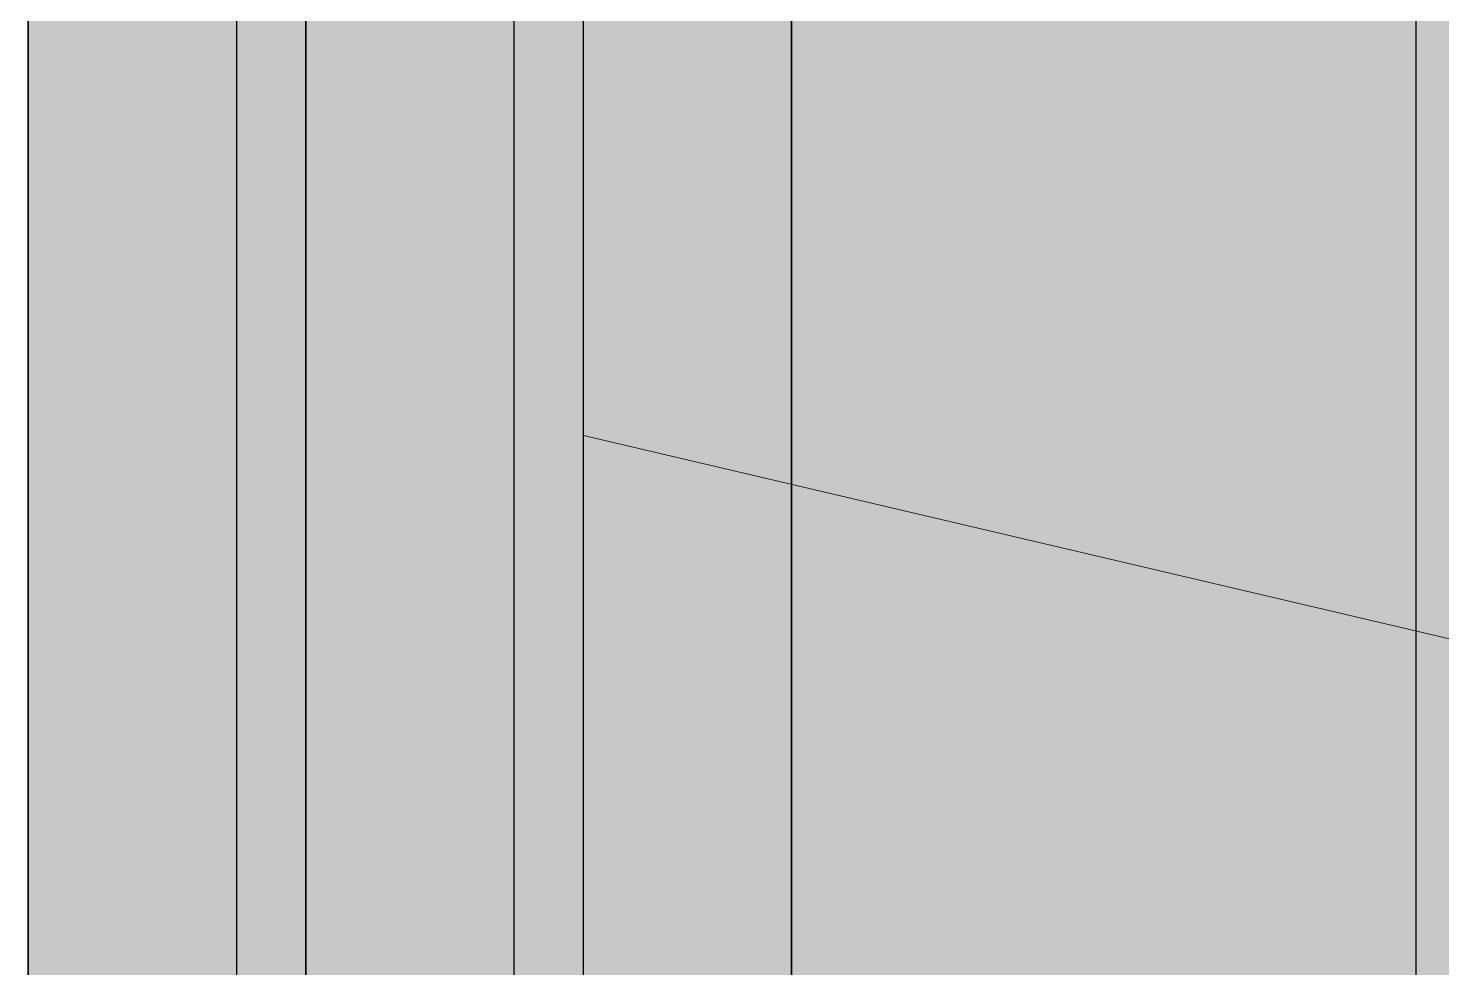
# Model space of a CAD drawing. Header units: metres. Extents: x 0 to 24.2, y -20 to 5.6.
# Drawn here: x 12.835 to 13.717, y -16.657 to -16.071 of the extents above; entities that cross this region are included whole.
import ezdxf

# ---------------------------------------------------------------- set-up
doc = ezdxf.new("R2010")
doc.units = ezdxf.units.M
doc.header["$LTSCALE"] = 0.25
doc.layers.add('ISO-ARISTAS', color=8, linetype='CONTINUOUS')
doc.layers.add('ISO-CONCRETO-SUP', color=254, linetype='CONTINUOUS', true_color=0xe8e8e8)
doc.layers.add('LLAMADAS', color=30, linetype='CONTINUOUS', lineweight=18)

msp = doc.modelspace()

# ---------------------------------------------------------------- linework, layer by layer
at = {"layer": 'ISO-ARISTAS', "color": 250}
for p, q in [((12.96519, -15.95), (12.96519, -16.2)), ((12.96519, -15.95), (12.96519, -16.2)), ((13.00849, -16.07955), (13.00849, -15.96136)), ((13.00849, -15.96136), (13.00849, -16.07955)), ((13.3116, -16.10455), (13.3116, -15.98636)), ((13.3116, -15.98636), (13.3116, -16.10455)), ((13.1384, -16.00455), (13.1384, -16.12273)), ((13.1384, -16.00455), (13.1384, -16.12273)), ((12.83529, -16.275), (12.83529, -16.025)), ((12.83529, -16.025), (12.83529, -16.275)), ((13.70131, -16.275), (13.70131, -16.025)), ((13.70131, -16.275), (13.70131, -16.025)), ((13.1817, -16.17955), (13.1817, -16.06136)), ((13.1817, -16.17955), (13.1817, -16.06136)), ((13.00849, -16.19773), (13.00849, -16.07955)), ((13.00849, -16.07955), (13.00849, -16.19773)), ((13.3116, -16.22273), (13.3116, -16.10455)), ((13.3116, -16.10455), (13.3116, -16.22273)), ((13.1384, -16.12273), (13.1384, -16.24091)), ((13.1384, -16.12273), (13.1384, -16.24091)), ((13.1817, -16.29773), (13.1817, -16.17955)), ((13.1817, -16.29773), (13.1817, -16.17955)), ((12.96519, -16.2), (12.96519, -16.45)), ((12.96519, -16.2), (12.96519, -16.45)), ((13.00849, -16.31591), (13.00849, -16.19773)), ((13.00849, -16.19773), (13.00849, -16.31591)), ((13.3116, -16.34091), (13.3116, -16.22273)), ((13.3116, -16.22273), (13.3116, -16.34091)), ((13.1384, -16.24091), (13.1384, -16.35909)), ((13.1384, -16.24091), (13.1384, -16.35909)), ((12.83529, -16.525), (12.83529, -16.275)), ((12.83529, -16.275), (12.83529, -16.525)), ((13.70131, -16.525), (13.70131, -16.275)), ((13.70131, -16.525), (13.70131, -16.275)), ((13.1817, -16.41591), (13.1817, -16.29773)), ((13.1817, -16.41591), (13.1817, -16.29773)), ((13.00849, -16.43409), (13.00849, -16.31591)), ((13.00849, -16.31591), (13.00849, -16.43409)), ((13.3116, -16.45909), (13.3116, -16.34091)), ((13.3116, -16.34091), (13.3116, -16.45909)), ((13.1384, -16.35909), (13.1384, -16.47727)), ((13.1384, -16.35909), (13.1384, -16.47727)), ((13.1817, -16.53409), (13.1817, -16.41591)), ((13.1817, -16.53409), (13.1817, -16.41591)), ((13.00849, -16.55227), (13.00849, -16.43409)), ((13.00849, -16.43409), (13.00849, -16.55227)), ((12.96519, -16.45), (12.96519, -16.7)), ((12.96519, -16.45), (12.96519, -16.7)), ((13.3116, -16.57727), (13.3116, -16.45909)), ((13.3116, -16.45909), (13.3116, -16.57727)), ((13.1384, -16.47727), (13.1384, -16.59545)), ((13.1384, -16.47727), (13.1384, -16.59545)), ((12.83529, -16.775), (12.83529, -16.525)), ((12.83529, -16.525), (12.83529, -16.775)), ((13.70131, -16.775), (13.70131, -16.525)), ((13.70131, -16.775), (13.70131, -16.525)), ((13.1817, -16.65227), (13.1817, -16.53409)), ((13.1817, -16.65227), (13.1817, -16.53409)), ((13.00849, -16.67045), (13.00849, -16.55227)), ((13.00849, -16.55227), (13.00849, -16.67045)), ((13.3116, -16.69545), (13.3116, -16.57727)), ((13.3116, -16.57727), (13.3116, -16.69545)), ((13.1384, -16.59545), (13.1384, -16.71364)), ((13.1384, -16.59545), (13.1384, -16.71364)), ((13.1817, -16.77045), (13.1817, -16.65227)), ((13.1817, -16.77045), (13.1817, -16.65227))]:
    msp.add_line(p, q, dxfattribs=at)
at = {"layer": 'ISO-CONCRETO-SUP', "true_color": 0xbcb7ad}
for points in [[(12.96519, -15.95), (13.1817, -16.075), (12.96519, -15.7), (13.1817, -15.825)], [(13.39821, -15.95), (13.61471, -16.075), (13.39821, -15.7), (13.61471, -15.825)], [(12.83529, -16.025), (13.05179, -16.15), (12.83529, -15.775), (13.05179, -15.9)], [(13.2683, -16.025), (13.48481, -16.15), (13.2683, -15.775), (13.48481, -15.9)], [(13.1817, -16.075), (13.39821, -16.2), (13.1817, -15.825), (13.39821, -15.95)], [(13.61471, -16.075), (13.83122, -16.2), (13.61471, -15.825), (13.83122, -15.95)], [(13.05179, -16.15), (13.2683, -16.275), (13.05179, -15.9), (13.2683, -16.025)], [(13.48481, -16.15), (13.70131, -16.275), (13.48481, -15.9), (13.70131, -16.025)], [(12.96519, -16.2), (13.1817, -16.325), (12.96519, -15.95), (13.1817, -16.075)], [(13.39821, -16.2), (13.61471, -16.325), (13.39821, -15.95), (13.61471, -16.075)], [(12.83529, -16.275), (13.05179, -16.4), (12.83529, -16.025), (13.05179, -16.15)], [(13.2683, -16.275), (13.48481, -16.4), (13.2683, -16.025), (13.48481, -16.15)], [(13.1817, -16.325), (13.39821, -16.45), (13.1817, -16.075), (13.39821, -16.2)], [(13.61471, -16.325), (13.83122, -16.45), (13.61471, -16.075), (13.83122, -16.2)], [(13.05179, -16.4), (13.2683, -16.525), (13.05179, -16.15), (13.2683, -16.275)], [(13.48481, -16.4), (13.70131, -16.525), (13.48481, -16.15), (13.70131, -16.275)], [(12.96519, -16.45), (13.1817, -16.575), (12.96519, -16.2), (13.1817, -16.325)], [(13.39821, -16.45), (13.61471, -16.575), (13.39821, -16.2), (13.61471, -16.325)], [(12.83529, -16.525), (13.05179, -16.65), (12.83529, -16.275), (13.05179, -16.4)], [(13.2683, -16.525), (13.48481, -16.65), (13.2683, -16.275), (13.48481, -16.4)], [(13.1817, -16.575), (13.39821, -16.7), (13.1817, -16.325), (13.39821, -16.45)], [(13.61471, -16.575), (13.83122, -16.7), (13.61471, -16.325), (13.83122, -16.45)], [(13.05179, -16.65), (13.2683, -16.775), (13.05179, -16.4), (13.2683, -16.525)], [(13.48481, -16.65), (13.70131, -16.775), (13.48481, -16.4), (13.70131, -16.525)], [(12.96519, -16.7), (13.1817, -16.825), (12.96519, -16.45), (13.1817, -16.575)], [(13.39821, -16.7), (13.61471, -16.825), (13.39821, -16.45), (13.61471, -16.575)], [(12.83529, -16.775), (13.05179, -16.9), (12.83529, -16.525), (13.05179, -16.65)], [(13.2683, -16.775), (13.48481, -16.9), (13.2683, -16.525), (13.48481, -16.65)], [(13.1817, -16.825), (13.39821, -16.95), (13.1817, -16.575), (13.39821, -16.7)], [(13.61471, -16.825), (13.83122, -16.95), (13.61471, -16.575), (13.83122, -16.7)], [(13.05179, -16.9), (13.2683, -17.025), (13.05179, -16.65), (13.2683, -16.775)], [(13.48481, -16.9), (13.70131, -17.025), (13.48481, -16.65), (13.70131, -16.775)]]:
    msp.add_solid(points, dxfattribs=at)
at = {"layer": 'ISO-CONCRETO-SUP', "true_color": 0x9f9f9b}
for points in [[(13.07345, -16.04205), (13.00849, -16.07955), (13.07345, -15.92386), (13.00849, -15.96136)], [(13.3116, -16.10455), (13.24665, -16.14205), (13.3116, -15.98636), (13.24665, -16.02386)], [(13.1384, -16.12273), (13.07345, -16.16023), (13.1384, -16.00455), (13.07345, -16.04205)], [(13.24665, -16.14205), (13.1817, -16.17955), (13.24665, -16.02386), (13.1817, -16.06136)], [(13.07345, -16.16023), (13.00849, -16.19773), (13.07345, -16.04205), (13.00849, -16.07955)], [(13.3116, -16.22273), (13.24665, -16.26023), (13.3116, -16.10455), (13.24665, -16.14205)], [(13.1384, -16.24091), (13.07345, -16.27841), (13.1384, -16.12273), (13.07345, -16.16023)], [(13.24665, -16.26023), (13.1817, -16.29773), (13.24665, -16.14205), (13.1817, -16.17955)], [(13.07345, -16.27841), (13.00849, -16.31591), (13.07345, -16.16023), (13.00849, -16.19773)], [(13.3116, -16.34091), (13.24665, -16.37841), (13.3116, -16.22273), (13.24665, -16.26023)], [(13.1384, -16.35909), (13.07345, -16.39659), (13.1384, -16.24091), (13.07345, -16.27841)], [(13.24665, -16.37841), (13.1817, -16.41591), (13.24665, -16.26023), (13.1817, -16.29773)], [(13.07345, -16.39659), (13.00849, -16.43409), (13.07345, -16.27841), (13.00849, -16.31591)], [(13.3116, -16.45909), (13.24665, -16.49659), (13.3116, -16.34091), (13.24665, -16.37841)], [(13.1384, -16.47727), (13.07345, -16.51477), (13.1384, -16.35909), (13.07345, -16.39659)], [(13.24665, -16.49659), (13.1817, -16.53409), (13.24665, -16.37841), (13.1817, -16.41591)], [(13.07345, -16.51477), (13.00849, -16.55227), (13.07345, -16.39659), (13.00849, -16.43409)], [(13.3116, -16.57727), (13.24665, -16.61477), (13.3116, -16.45909), (13.24665, -16.49659)], [(13.1384, -16.59545), (13.07345, -16.63295), (13.1384, -16.47727), (13.07345, -16.51477)], [(13.24665, -16.61477), (13.1817, -16.65227), (13.24665, -16.49659), (13.1817, -16.53409)], [(13.07345, -16.63295), (13.00849, -16.67045), (13.07345, -16.51477), (13.00849, -16.55227)], [(13.3116, -16.69545), (13.24665, -16.73295), (13.3116, -16.57727), (13.24665, -16.61477)], [(13.1384, -16.71364), (13.07345, -16.75114), (13.1384, -16.59545), (13.07345, -16.63295)], [(13.24665, -16.73295), (13.1817, -16.77045), (13.24665, -16.61477), (13.1817, -16.65227)], [(13.07345, -16.75114), (13.00849, -16.78864), (13.07345, -16.63295), (13.00849, -16.67045)]]:
    msp.add_solid(points, dxfattribs=at)
at = {"layer": 'ISO-CONCRETO-SUP', "true_color": 0xb2b2ad}
for points in [[(13.225, -16.05455), (13.3116, -16.10455), (13.225, -15.93636), (13.3116, -15.98636)], [(13.00849, -16.07955), (13.0951, -16.12955), (13.00849, -15.96136), (13.0951, -16.01136)], [(13.1384, -16.12273), (13.225, -16.17273), (13.1384, -16.00455), (13.225, -16.05455)], [(13.0951, -16.12955), (13.1817, -16.17955), (13.0951, -16.01136), (13.1817, -16.06136)], [(13.225, -16.17273), (13.3116, -16.22273), (13.225, -16.05455), (13.3116, -16.10455)], [(13.00849, -16.19773), (13.0951, -16.24773), (13.00849, -16.07955), (13.0951, -16.12955)], [(13.1384, -16.24091), (13.225, -16.29091), (13.1384, -16.12273), (13.225, -16.17273)], [(13.0951, -16.24773), (13.1817, -16.29773), (13.0951, -16.12955), (13.1817, -16.17955)], [(13.225, -16.29091), (13.3116, -16.34091), (13.225, -16.17273), (13.3116, -16.22273)], [(13.00849, -16.31591), (13.0951, -16.36591), (13.00849, -16.19773), (13.0951, -16.24773)], [(13.1384, -16.35909), (13.225, -16.40909), (13.1384, -16.24091), (13.225, -16.29091)], [(13.0951, -16.36591), (13.1817, -16.41591), (13.0951, -16.24773), (13.1817, -16.29773)], [(13.225, -16.40909), (13.3116, -16.45909), (13.225, -16.29091), (13.3116, -16.34091)], [(13.00849, -16.43409), (13.0951, -16.48409), (13.00849, -16.31591), (13.0951, -16.36591)], [(13.1384, -16.47727), (13.225, -16.52727), (13.1384, -16.35909), (13.225, -16.40909)], [(13.0951, -16.48409), (13.1817, -16.53409), (13.0951, -16.36591), (13.1817, -16.41591)], [(13.225, -16.52727), (13.3116, -16.57727), (13.225, -16.40909), (13.3116, -16.45909)], [(13.00849, -16.55227), (13.0951, -16.60227), (13.00849, -16.43409), (13.0951, -16.48409)], [(13.0951, -16.60227), (13.1817, -16.65227), (13.0951, -16.48409), (13.1817, -16.53409)], [(13.1384, -16.59545), (13.225, -16.64545), (13.1384, -16.47727), (13.225, -16.52727)], [(13.225, -16.64545), (13.3116, -16.69545), (13.225, -16.52727), (13.3116, -16.57727)], [(13.00849, -16.67045), (13.0951, -16.72045), (13.00849, -16.55227), (13.0951, -16.60227)], [(13.1384, -16.71364), (13.225, -16.76364), (13.1384, -16.59545), (13.225, -16.64545)], [(13.0951, -16.72045), (13.1817, -16.77045), (13.0951, -16.60227), (13.1817, -16.65227)], [(13.225, -16.76364), (13.3116, -16.81364), (13.225, -16.64545), (13.3116, -16.69545)]]:
    msp.add_solid(points, dxfattribs=at)
at = {"layer": 'ISO-CONCRETO-SUP', "true_color": 0xa8a49b}
for points in [[(12.96519, -16.2), (12.83529, -16.275), (12.96519, -15.95), (12.83529, -16.025)], [(13.83122, -16.2), (13.70131, -16.275), (13.83122, -15.95), (13.70131, -16.025)], [(12.96519, -16.45), (12.83529, -16.525), (12.96519, -16.2), (12.83529, -16.275)], [(13.83122, -16.45), (13.70131, -16.525), (13.83122, -16.2), (13.70131, -16.275)], [(12.96519, -16.7), (12.83529, -16.775), (12.96519, -16.45), (12.83529, -16.525)], [(13.83122, -16.7), (13.70131, -16.775), (13.83122, -16.45), (13.70131, -16.525)]]:
    msp.add_solid(points, dxfattribs=at)
at = {"layer": 'ISO-CONCRETO-SUP', "true_color": 0x88a2bb}
for points in [[(13.12835, -15.99087), (13.11068, -15.99829), (13.12835, -16.0873), (13.11068, -16.09471)], [(13.19174, -16.0627), (13.20941, -16.05529), (13.19174, -16.15913), (13.20941, -16.15171)], [(13.12835, -16.0873), (13.11068, -16.09471), (13.12835, -16.18373), (13.11068, -16.19114)], [(13.19174, -16.15913), (13.20941, -16.15171), (13.19174, -16.25555), (13.20941, -16.24814)], [(13.12835, -16.18373), (13.11068, -16.19114), (13.12835, -16.28016), (13.11068, -16.28757)], [(13.19174, -16.25555), (13.20941, -16.24814), (13.19174, -16.35198), (13.20941, -16.34457)], [(13.12835, -16.28016), (13.11068, -16.28757), (13.12835, -16.37659), (13.11068, -16.384)], [(13.19174, -16.35198), (13.20941, -16.34457), (13.19174, -16.44841), (13.20941, -16.441)], [(13.12835, -16.37659), (13.11068, -16.384), (13.12835, -16.47302), (13.11068, -16.48043)], [(13.19174, -16.44841), (13.20941, -16.441), (13.19174, -16.54484), (13.20941, -16.53743)], [(13.12835, -16.47302), (13.11068, -16.48043), (13.12835, -16.56945), (13.11068, -16.57686)], [(13.19174, -16.54484), (13.20941, -16.53743), (13.19174, -16.64127), (13.20941, -16.63386)], [(13.12835, -16.56945), (13.11068, -16.57686), (13.12835, -16.66587), (13.11068, -16.67329)], [(13.19174, -16.64127), (13.20941, -16.63386), (13.19174, -16.7377), (13.20941, -16.73029)]]:
    msp.add_solid(points, dxfattribs=at)
at = {"layer": 'ISO-CONCRETO-SUP', "true_color": 0x92aec8}
for points in [[(13.14913, -15.98698), (13.12835, -15.99087), (13.14913, -16.08341), (13.12835, -16.0873)], [(13.17097, -16.06659), (13.19174, -16.0627), (13.17097, -16.16302), (13.19174, -16.15913)], [(13.14913, -16.08341), (13.12835, -16.0873), (13.14913, -16.17983), (13.12835, -16.18373)], [(13.17097, -16.16302), (13.19174, -16.15913), (13.17097, -16.25945), (13.19174, -16.25555)], [(13.14913, -16.17983), (13.12835, -16.18373), (13.14913, -16.27626), (13.12835, -16.28016)], [(13.17097, -16.25945), (13.19174, -16.25555), (13.17097, -16.35588), (13.19174, -16.35198)], [(13.14913, -16.27626), (13.12835, -16.28016), (13.14913, -16.37269), (13.12835, -16.37659)], [(13.17097, -16.35588), (13.19174, -16.35198), (13.17097, -16.45231), (13.19174, -16.44841)], [(13.14913, -16.37269), (13.12835, -16.37659), (13.14913, -16.46912), (13.12835, -16.47302)], [(13.17097, -16.45231), (13.19174, -16.44841), (13.17097, -16.54874), (13.19174, -16.54484)], [(13.14913, -16.46912), (13.12835, -16.47302), (13.14913, -16.56555), (13.12835, -16.56945)], [(13.17097, -16.54874), (13.19174, -16.54484), (13.17097, -16.64517), (13.19174, -16.64127)], [(13.14913, -16.56555), (13.12835, -16.56945), (13.14913, -16.66198), (13.12835, -16.66587)], [(13.17097, -16.64517), (13.19174, -16.64127), (13.17097, -16.74159), (13.19174, -16.7377)]]:
    msp.add_solid(points, dxfattribs=at)
at = {"layer": 'ISO-CONCRETO-SUP', "true_color": 0x98b5d0}
for points in [[(13.17097, -15.98698), (13.14913, -15.98698), (13.17097, -16.08341), (13.14913, -16.08341)], [(13.14913, -16.06659), (13.17097, -16.06659), (13.14913, -16.16302), (13.17097, -16.16302)], [(13.17097, -16.08341), (13.14913, -16.08341), (13.17097, -16.17983), (13.14913, -16.17983)], [(13.14913, -16.16302), (13.17097, -16.16302), (13.14913, -16.25945), (13.17097, -16.25945)], [(13.17097, -16.17983), (13.14913, -16.17983), (13.17097, -16.27626), (13.14913, -16.27626)], [(13.14913, -16.25945), (13.17097, -16.25945), (13.14913, -16.35588), (13.17097, -16.35588)], [(13.17097, -16.27626), (13.14913, -16.27626), (13.17097, -16.37269), (13.14913, -16.37269)], [(13.14913, -16.35588), (13.17097, -16.35588), (13.14913, -16.45231), (13.17097, -16.45231)], [(13.17097, -16.37269), (13.14913, -16.37269), (13.17097, -16.46912), (13.14913, -16.46912)], [(13.14913, -16.45231), (13.17097, -16.45231), (13.14913, -16.54874), (13.17097, -16.54874)], [(13.17097, -16.46912), (13.14913, -16.46912), (13.17097, -16.56555), (13.14913, -16.56555)], [(13.14913, -16.54874), (13.17097, -16.54874), (13.14913, -16.64517), (13.17097, -16.64517)], [(13.17097, -16.56555), (13.14913, -16.56555), (13.17097, -16.66198), (13.14913, -16.66198)], [(13.14913, -16.64517), (13.17097, -16.64517), (13.14913, -16.74159), (13.17097, -16.74159)]]:
    msp.add_solid(points, dxfattribs=at)
at = {"layer": 'ISO-CONCRETO-SUP', "true_color": 0x99b6d1}
for points in [[(13.19174, -15.99087), (13.17097, -15.98698), (13.19174, -16.0873), (13.17097, -16.08341)], [(13.12835, -16.0627), (13.14913, -16.06659), (13.12835, -16.15913), (13.14913, -16.16302)], [(13.19174, -16.0873), (13.17097, -16.08341), (13.19174, -16.18373), (13.17097, -16.17983)], [(13.12835, -16.15913), (13.14913, -16.16302), (13.12835, -16.25555), (13.14913, -16.25945)], [(13.19174, -16.18373), (13.17097, -16.17983), (13.19174, -16.28016), (13.17097, -16.27626)], [(13.12835, -16.25555), (13.14913, -16.25945), (13.12835, -16.35198), (13.14913, -16.35588)], [(13.19174, -16.28016), (13.17097, -16.27626), (13.19174, -16.37659), (13.17097, -16.37269)], [(13.12835, -16.35198), (13.14913, -16.35588), (13.12835, -16.44841), (13.14913, -16.45231)], [(13.19174, -16.37659), (13.17097, -16.37269), (13.19174, -16.47302), (13.17097, -16.46912)], [(13.12835, -16.44841), (13.14913, -16.45231), (13.12835, -16.54484), (13.14913, -16.54874)], [(13.19174, -16.47302), (13.17097, -16.46912), (13.19174, -16.56945), (13.17097, -16.56555)], [(13.12835, -16.54484), (13.14913, -16.54874), (13.12835, -16.64127), (13.14913, -16.64517)], [(13.19174, -16.56945), (13.17097, -16.56555), (13.19174, -16.66587), (13.17097, -16.66198)], [(13.12835, -16.64127), (13.14913, -16.64517), (13.12835, -16.7377), (13.14913, -16.74159)]]:
    msp.add_solid(points, dxfattribs=at)
at = {"layer": 'ISO-CONCRETO-SUP', "true_color": 0x95b1cc}
for points in [[(13.20941, -15.99829), (13.19174, -15.99087), (13.20941, -16.09471), (13.19174, -16.0873)], [(13.11068, -16.05529), (13.12835, -16.0627), (13.11068, -16.15171), (13.12835, -16.15913)], [(13.20941, -16.09471), (13.19174, -16.0873), (13.20941, -16.19114), (13.19174, -16.18373)], [(13.11068, -16.15171), (13.12835, -16.15913), (13.11068, -16.24814), (13.12835, -16.25555)], [(13.20941, -16.19114), (13.19174, -16.18373), (13.20941, -16.28757), (13.19174, -16.28016)], [(13.11068, -16.24814), (13.12835, -16.25555), (13.11068, -16.34457), (13.12835, -16.35198)], [(13.20941, -16.28757), (13.19174, -16.28016), (13.20941, -16.384), (13.19174, -16.37659)], [(13.11068, -16.34457), (13.12835, -16.35198), (13.11068, -16.441), (13.12835, -16.44841)], [(13.20941, -16.384), (13.19174, -16.37659), (13.20941, -16.48043), (13.19174, -16.47302)], [(13.11068, -16.441), (13.12835, -16.44841), (13.11068, -16.53743), (13.12835, -16.54484)], [(13.20941, -16.48043), (13.19174, -16.47302), (13.20941, -16.57686), (13.19174, -16.56945)], [(13.11068, -16.53743), (13.12835, -16.54484), (13.11068, -16.63386), (13.12835, -16.64127)], [(13.20941, -16.57686), (13.19174, -16.56945), (13.20941, -16.67329), (13.19174, -16.66587)], [(13.11068, -16.63386), (13.12835, -16.64127), (13.11068, -16.73029), (13.12835, -16.7377)]]:
    msp.add_solid(points, dxfattribs=at)
at = {"layer": 'ISO-CONCRETO-SUP', "true_color": 0x7c93a9}
for points in [[(13.11068, -15.99829), (13.09785, -16.00849), (13.11068, -16.09471), (13.09785, -16.10492)], [(13.20941, -16.05529), (13.22225, -16.04508), (13.20941, -16.15171), (13.22225, -16.14151)], [(13.11068, -16.09471), (13.09785, -16.10492), (13.11068, -16.19114), (13.09785, -16.20134)], [(13.20941, -16.15171), (13.22225, -16.14151), (13.20941, -16.24814), (13.22225, -16.23794)], [(13.11068, -16.19114), (13.09785, -16.20134), (13.11068, -16.28757), (13.09785, -16.29777)], [(13.20941, -16.24814), (13.22225, -16.23794), (13.20941, -16.34457), (13.22225, -16.33437)], [(13.11068, -16.28757), (13.09785, -16.29777), (13.11068, -16.384), (13.09785, -16.3942)], [(13.20941, -16.34457), (13.22225, -16.33437), (13.20941, -16.441), (13.22225, -16.4308)], [(13.11068, -16.384), (13.09785, -16.3942), (13.11068, -16.48043), (13.09785, -16.49063)], [(13.20941, -16.441), (13.22225, -16.4308), (13.20941, -16.53743), (13.22225, -16.52723)], [(13.11068, -16.48043), (13.09785, -16.49063), (13.11068, -16.57686), (13.09785, -16.58706)], [(13.20941, -16.53743), (13.22225, -16.52723), (13.20941, -16.63386), (13.22225, -16.62366)], [(13.11068, -16.57686), (13.09785, -16.58706), (13.11068, -16.67329), (13.09785, -16.68349)], [(13.20941, -16.63386), (13.22225, -16.62366), (13.20941, -16.73029), (13.22225, -16.72008)]]:
    msp.add_solid(points, dxfattribs=at)
at = {"layer": 'ISO-CONCRETO-SUP', "true_color": 0x8da7c1}
for points in [[(13.22225, -16.00849), (13.20941, -15.99829), (13.22225, -16.10492), (13.20941, -16.09471)], [(13.09785, -16.04508), (13.11068, -16.05529), (13.09785, -16.14151), (13.11068, -16.15171)], [(13.22225, -16.10492), (13.20941, -16.09471), (13.22225, -16.20134), (13.20941, -16.19114)], [(13.09785, -16.14151), (13.11068, -16.15171), (13.09785, -16.23794), (13.11068, -16.24814)], [(13.22225, -16.20134), (13.20941, -16.19114), (13.22225, -16.29777), (13.20941, -16.28757)], [(13.09785, -16.23794), (13.11068, -16.24814), (13.09785, -16.33437), (13.11068, -16.34457)], [(13.22225, -16.29777), (13.20941, -16.28757), (13.22225, -16.3942), (13.20941, -16.384)], [(13.09785, -16.33437), (13.11068, -16.34457), (13.09785, -16.4308), (13.11068, -16.441)], [(13.22225, -16.3942), (13.20941, -16.384), (13.22225, -16.49063), (13.20941, -16.48043)], [(13.09785, -16.4308), (13.11068, -16.441), (13.09785, -16.52723), (13.11068, -16.53743)], [(13.22225, -16.49063), (13.20941, -16.48043), (13.22225, -16.58706), (13.20941, -16.57686)], [(13.09785, -16.52723), (13.11068, -16.53743), (13.09785, -16.62366), (13.11068, -16.63386)], [(13.22225, -16.58706), (13.20941, -16.57686), (13.22225, -16.68349), (13.20941, -16.67329)], [(13.09785, -16.62366), (13.11068, -16.63386), (13.09785, -16.72008), (13.11068, -16.73029)]]:
    msp.add_solid(points, dxfattribs=at)
at = {"layer": 'ISO-CONCRETO-SUP', "true_color": 0x6d8195}
for points in [[(13.09785, -16.00849), (13.0911, -16.02048), (13.09785, -16.10492), (13.0911, -16.11691)], [(13.22225, -16.04508), (13.229, -16.03309), (13.22225, -16.14151), (13.229, -16.12952)], [(13.09785, -16.10492), (13.0911, -16.11691), (13.09785, -16.20134), (13.0911, -16.21334)], [(13.22225, -16.14151), (13.229, -16.12952), (13.22225, -16.23794), (13.229, -16.22595)], [(13.09785, -16.20134), (13.0911, -16.21334), (13.09785, -16.29777), (13.0911, -16.30977)], [(13.22225, -16.23794), (13.229, -16.22595), (13.22225, -16.33437), (13.229, -16.32238)], [(13.09785, -16.29777), (13.0911, -16.30977), (13.09785, -16.3942), (13.0911, -16.40619)], [(13.22225, -16.33437), (13.229, -16.32238), (13.22225, -16.4308), (13.229, -16.41881)], [(13.09785, -16.3942), (13.0911, -16.40619), (13.09785, -16.49063), (13.0911, -16.50262)], [(13.22225, -16.4308), (13.229, -16.41881), (13.22225, -16.52723), (13.229, -16.51523)], [(13.09785, -16.49063), (13.0911, -16.50262), (13.09785, -16.58706), (13.0911, -16.59905)], [(13.22225, -16.52723), (13.229, -16.51523), (13.22225, -16.62366), (13.229, -16.61166)], [(13.09785, -16.58706), (13.0911, -16.59905), (13.09785, -16.68349), (13.0911, -16.69548)], [(13.22225, -16.62366), (13.229, -16.61166), (13.22225, -16.72008), (13.229, -16.70809)]]:
    msp.add_solid(points, dxfattribs=at)
at = {"layer": 'ISO-CONCRETO-SUP', "true_color": 0x8199b0}
for points in [[(13.229, -16.02048), (13.22225, -16.00849), (13.229, -16.11691), (13.22225, -16.10492)], [(13.0911, -16.03309), (13.09785, -16.04508), (13.0911, -16.12952), (13.09785, -16.14151)], [(13.229, -16.11691), (13.22225, -16.10492), (13.229, -16.21334), (13.22225, -16.20134)], [(13.0911, -16.12952), (13.09785, -16.14151), (13.0911, -16.22595), (13.09785, -16.23794)], [(13.229, -16.21334), (13.22225, -16.20134), (13.229, -16.30977), (13.22225, -16.29777)], [(13.0911, -16.22595), (13.09785, -16.23794), (13.0911, -16.32238), (13.09785, -16.33437)], [(13.229, -16.30977), (13.22225, -16.29777), (13.229, -16.40619), (13.22225, -16.3942)], [(13.0911, -16.32238), (13.09785, -16.33437), (13.0911, -16.41881), (13.09785, -16.4308)], [(13.229, -16.40619), (13.22225, -16.3942), (13.229, -16.50262), (13.22225, -16.49063)], [(13.0911, -16.41881), (13.09785, -16.4308), (13.0911, -16.51523), (13.09785, -16.52723)], [(13.229, -16.50262), (13.22225, -16.49063), (13.229, -16.59905), (13.22225, -16.58706)], [(13.0911, -16.51523), (13.09785, -16.52723), (13.0911, -16.61166), (13.09785, -16.62366)], [(13.229, -16.59905), (13.22225, -16.58706), (13.229, -16.69548), (13.22225, -16.68349)], [(13.0911, -16.61166), (13.09785, -16.62366), (13.0911, -16.70809), (13.09785, -16.72008)]]:
    msp.add_solid(points, dxfattribs=at)
at = {"layer": 'ISO-CONCRETO-SUP', "true_color": 0x73889d}
for points in [[(13.0911, -16.02048), (13.0911, -16.03309), (13.0911, -16.11691), (13.0911, -16.12952)], [(13.0911, -16.11691), (13.0911, -16.12952), (13.0911, -16.21334), (13.0911, -16.22595)], [(13.0911, -16.21334), (13.0911, -16.22595), (13.0911, -16.30977), (13.0911, -16.32238)], [(13.0911, -16.30977), (13.0911, -16.32238), (13.0911, -16.40619), (13.0911, -16.41881)], [(13.0911, -16.40619), (13.0911, -16.41881), (13.0911, -16.50262), (13.0911, -16.51523)], [(13.0911, -16.50262), (13.0911, -16.51523), (13.0911, -16.59905), (13.0911, -16.61166)], [(13.0911, -16.59905), (13.0911, -16.61166), (13.0911, -16.69548), (13.0911, -16.70809)]]:
    msp.add_solid(points, dxfattribs=at)
at = {"layer": 'ISO-CONCRETO-SUP', "true_color": 0x687c8e}
for points in [[(13.229, -16.03309), (13.229, -16.02048), (13.229, -16.12952), (13.229, -16.11691)], [(13.229, -16.12952), (13.229, -16.11691), (13.229, -16.22595), (13.229, -16.21334)], [(13.229, -16.22595), (13.229, -16.21334), (13.229, -16.32238), (13.229, -16.30977)], [(13.229, -16.32238), (13.229, -16.30977), (13.229, -16.41881), (13.229, -16.40619)], [(13.229, -16.41881), (13.229, -16.40619), (13.229, -16.51523), (13.229, -16.50262)], [(13.229, -16.51523), (13.229, -16.50262), (13.229, -16.61166), (13.229, -16.59905)], [(13.229, -16.61166), (13.229, -16.59905), (13.229, -16.70809), (13.229, -16.69548)]]:
    msp.add_solid(points, dxfattribs=at)
at = {"layer": 'LLAMADAS'}
msp.add_line((14.89, -16.72625), (13.1817, -16.325), dxfattribs=at)
msp.add_solid([(13.1817, -16.325), (13.21118, -16.34379), (13.21647, -16.3213)], dxfattribs=at)

doc.saveas('drawing.dxf')
